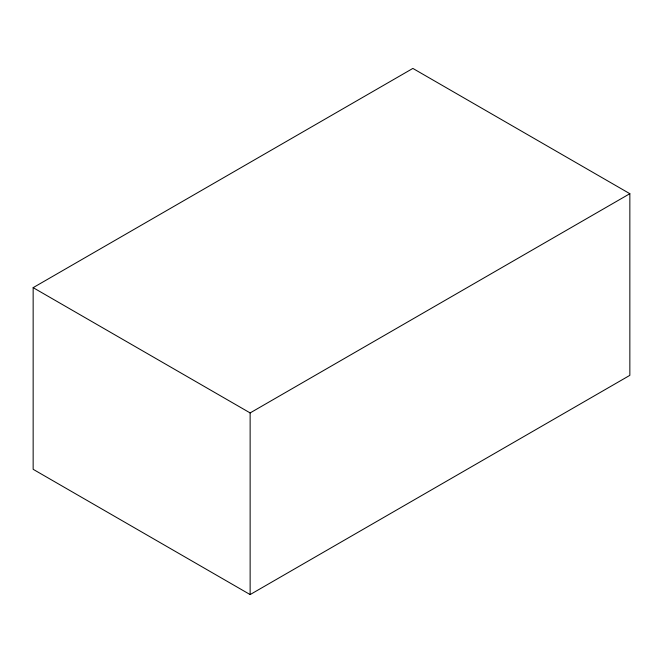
<?xml version="1.0" encoding="UTF-8"?>
<svg xmlns="http://www.w3.org/2000/svg" width="663" height="663" viewBox="0 0 663 663"><rect width="100%" height="100%" fill="white"/><g stroke="black" fill="none" stroke-linecap="round" stroke-linejoin="round"><path stroke-width="0.99" d="M33.15 287.651L412.867 68.422L629.85 193.695L629.85 375.349L250.133 594.578L33.15 469.305L33.15 287.651L250.133 412.925L629.85 193.695M250.133 412.925L250.133 594.578"/></g></svg>
